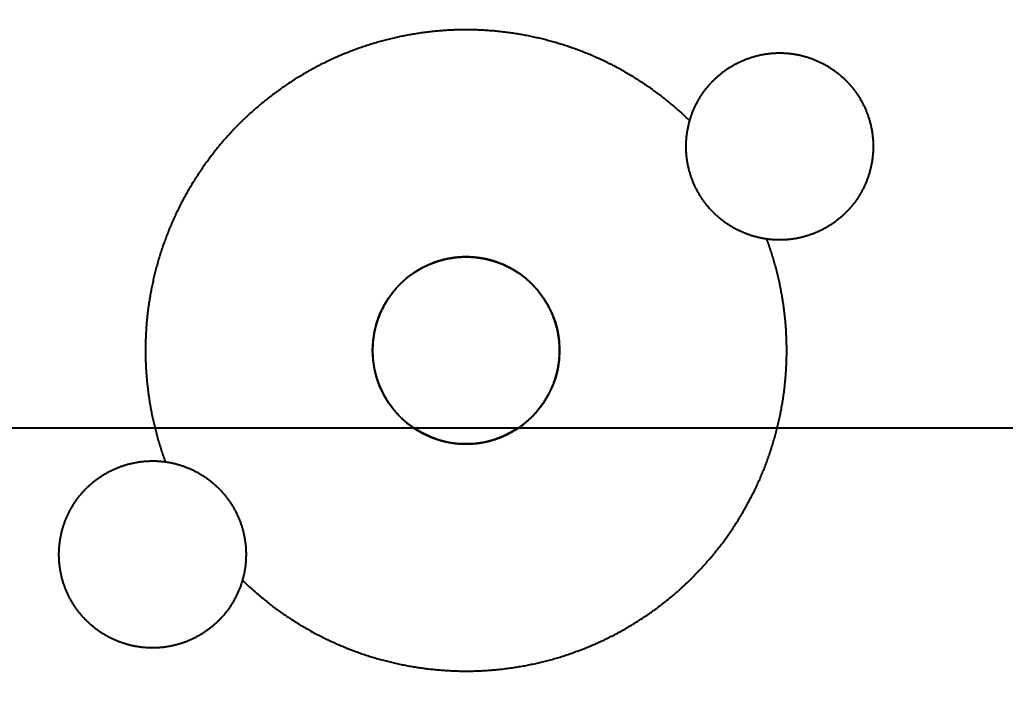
# Model space of a CAD drawing. Header units: inches. Extents: x -422 to 301, y 482 to 1125.
# Drawn here: x -61.91 to -47.09, y 808.49 to 818.69 of the extents above; entities that cross this region are included whole.
import ezdxf

# ---------------------------------------------------------------- set-up
doc = ezdxf.new("R2010")
doc.units = ezdxf.units.IN
doc.header["$LTSCALE"] = 1.21
doc.header["$MEASUREMENT"] = 0
doc.header["$PDMODE"] = 3
doc.header["$PDSIZE"] = 0.3125
doc.layers.get('0').update_dxf_attribs({"color": 5, "linetype": 'CONTINUOUS'})
doc.layers.get('Defpoints').update_dxf_attribs({"linetype": 'CONTINUOUS'})
doc.layers.add('剖面线层', color=2, linetype='CONTINUOUS', lineweight=25)
doc.styles.get("Standard").update_dxf_attribs({"font": 'txt', "width": 0.8})
doc.dimstyles.get("Standard").update_dxf_attribs({"dimtxt": 0.15625, "dimasz": 0.1875, "dimexe": 0.18, "dimexo": 0.0625, "dimgap": 0.09, "dimtad": 0, "dimtih": 1, "dimtoh": 1, "dimzin": 4, "dimdsep": 46, "dimtxsty": 'Standard', "dimblk": 'CLOSED', "dimblk1": 'CLOSED', "dimblk2": 'CLOSED', "dimcen": 0.09, "dimadec": 0, "dimazin": 0, "dimtp": 0.01, "dimtm": 0.01, "dimtfac": 1, "dimtofl": 0, "dimtmove": 0, "dimatfit": 3, "dimldrblk": 'CLOSED', "dimfxl": 1, "dimtolj": 1, "dimtzin": 4, "dimarcsym": 0})
picture_1 = doc.add_image_def('image1.jpg', size_in_pixel=(750, 1017))

# ---------------------------------------------------------------- blocks, each defined once
blk = doc.blocks.new('_ClosedBlank')
at = {"color": 0, "linetype": 'ByBlock', "lineweight": -2}
for p, q in [((-1, 0.1667), (0, 0)), ((-1, 0.1667), (-1, -0.1667)), ((0, 0), (-1, -0.1667))]:
    blk.add_line(p, q, dxfattribs=at)
blk = doc.blocks.new('*D35')
at = {"color": 0, "lineweight": -2, "transparency": 16777216}
for p, q in [((-47.689, 824.258), (-44.314, 821.482)), ((-33.46, 812.355), (-33.46, 812.751)), ((-33.658, 812.553), (-33.262, 812.553))]:
    blk.add_line(p, q, dxfattribs=at)
at = {"layer": 'Defpoints', "color": 0, "transparency": 16777216}
for p in [(-42.77, 820.212), (-24.151, 804.895)]:
    blk.add_point(p, dxfattribs=at)
at = {"color": 0, "lineweight": -2, "transparency": 16777216, "xscale": 2, "yscale": 2, "zscale": 2, "rotation": 320.558791969934}
blk.add_blockref('_ClosedBlank', (-42.77, 820.212), dxfattribs=at)
at = {"color": 0, "transparency": 16777216, "insert": (-51.775, 827.619), "char_height": 3, "attachment_point": 5, "rotation": 320.5588}
blk.add_mtext('\\A1;∅24.11', dxfattribs=at)
blk = doc.blocks.new('*D36')
at = {"color": 0, "lineweight": -2, "transparency": 16777216}
blk.add_line((-43.761, 817.41), (-48.582, 819.683), dxfattribs=at)
for start, end in [(97.0253, 112.1797), (132.5775, 147.732)]:
    blk.add_arc((-33.46, 812.553), 16.322, start, end, dxfattribs=at)
at = {"layer": 'Defpoints', "color": 0, "transparency": 16777216}
for p in [(-33.46, 831.082), (-39.465, 827.73), (-43.637, 817.351), (-33.46, 812.553), (-33.46, 812.553)]:
    blk.add_point(p, dxfattribs=at)
at = {"color": 0, "lineweight": -2, "transparency": 16777216, "xscale": 2, "yscale": 2, "zscale": 2}
for p, rotation in [((-33.46, 828.875), 3.512627299331547), ((-48.224, 819.514), 241.2446110549045)]:
    blk.add_blockref('_ClosedBlank', p, dxfattribs=dict(at, rotation=rotation))
at = {"color": 0, "transparency": 16777216, "insert": (-42.201, 826.337), "char_height": 3, "attachment_point": 5, "rotation": 32.3786}
blk.add_mtext('\\A1;65°', dxfattribs=at)

msp = doc.modelspace()

# ---------------------------------------------------------------- linework, layer by layer
at = {"color": 1}
msp.add_line((-33.46, 812.553), (-79.199, 812.553), dxfattribs=at)
msp.add_circle((-55.197, 813.721), 1.406)
at = {"layer": '剖面线层', "color": 1, "linetype": 'Continuous', "lineweight": 25}
for p, q in [((-51.834, 817.175), (-51.827, 817.198)), ((-51.827, 817.198), (-51.819, 817.222)), ((-51.884, 816.885), (-51.884, 816.894)), ((-51.882, 816.665), (-51.884, 816.686)), ((-51.287, 815.635), (-51.301, 815.646)), ((-51.184, 815.57), (-51.193, 815.575)), ((-51.097, 815.524), (-51.101, 815.526)), ((-50.984, 815.475), (-51.006, 815.483)), ((-50.844, 815.429), (-50.86, 815.434)), ((-50.7, 815.399), (-50.7, 815.399)), ((-58.567, 810.243), (-58.574, 810.219)), ((-58.56, 810.266), (-58.567, 810.243))]:
    msp.add_line(p, q, dxfattribs=at)
at = {"layer": '剖面线层', "color": 1}
msp.add_circle((-55.197, 813.721), 10.045, dxfattribs=at)
at = {"layer": '剖面线层', "color": 1, "linetype": 'Continuous', "lineweight": 25}
for points, knots in [([(-51.833, 817.175), (-51.839, 817.181), (-51.865, 817.206), (-51.911, 817.25), (-51.973, 817.307), (-52.036, 817.362), (-52.1, 817.417), (-52.165, 817.47), (-52.231, 817.523), (-52.298, 817.574), (-52.366, 817.624), (-52.434, 817.673), (-52.504, 817.72), (-52.574, 817.767), (-52.645, 817.812), (-52.717, 817.856), (-52.789, 817.898), (-52.862, 817.94), (-52.936, 817.98), (-53.011, 818.019), (-53.086, 818.056), (-53.162, 818.093), (-53.239, 818.127), (-53.316, 818.161), (-53.394, 818.193), (-53.472, 818.224), (-53.551, 818.253), (-53.631, 818.281), (-53.71, 818.308), (-53.791, 818.333), (-53.871, 818.357), (-53.953, 818.379), (-54.034, 818.4), (-54.116, 818.42), (-54.198, 818.438), (-54.281, 818.455), (-54.363, 818.47), (-54.446, 818.484), (-54.53, 818.496), (-54.613, 818.507), (-54.697, 818.517), (-54.78, 818.525), (-54.864, 818.531), (-54.948, 818.536), (-55.032, 818.54), (-55.117, 818.542), (-55.201, 818.543), (-55.285, 818.542), (-55.369, 818.54), (-55.453, 818.536), (-55.537, 818.531), (-55.621, 818.524), (-55.705, 818.516), (-55.788, 818.506), (-55.872, 818.495), (-55.955, 818.483), (-56.038, 818.469), (-56.121, 818.453), (-56.203, 818.436), (-56.285, 818.418), (-56.367, 818.398), (-56.449, 818.377), (-56.53, 818.355), (-56.61, 818.331), (-56.691, 818.305), (-56.77, 818.279), (-56.85, 818.25), (-56.929, 818.221), (-57.007, 818.19), (-57.084, 818.158), (-57.162, 818.124), (-57.238, 818.089), (-57.314, 818.053), (-57.389, 818.015), (-57.464, 817.976), (-57.538, 817.936), (-57.611, 817.895), (-57.684, 817.852), (-57.755, 817.808), (-57.826, 817.763), (-57.897, 817.716), (-57.966, 817.668), (-58.034, 817.62), (-58.102, 817.569), (-58.169, 817.518), (-58.234, 817.466), (-58.299, 817.412), (-58.363, 817.357), (-58.426, 817.301), (-58.488, 817.245), (-58.549, 817.187), (-58.609, 817.128), (-58.668, 817.067), (-58.726, 817.006), (-58.783, 816.944), (-58.839, 816.881), (-58.893, 816.817), (-58.947, 816.752), (-58.999, 816.686), (-59.05, 816.62), (-59.1, 816.552), (-59.149, 816.483), (-59.197, 816.414), (-59.243, 816.344), (-59.288, 816.273), (-59.332, 816.201), (-59.375, 816.128), (-59.416, 816.055), (-59.456, 815.981), (-59.495, 815.906), (-59.533, 815.831), (-59.569, 815.755), (-59.604, 815.678), (-59.637, 815.601), (-59.669, 815.523), (-59.7, 815.445), (-59.729, 815.366), (-59.758, 815.287), (-59.784, 815.207), (-59.809, 815.127), (-59.833, 815.046), (-59.856, 814.965), (-59.877, 814.883), (-59.896, 814.802), (-59.914, 814.719), (-59.931, 814.637), (-59.946, 814.554), (-59.96, 814.471), (-59.973, 814.388), (-59.983, 814.304), (-59.993, 814.221), (-60.001, 814.137), (-60.007, 814.053), (-60.012, 813.969), (-60.016, 813.885), (-60.018, 813.801), (-60.019, 813.717), (-60.018, 813.633), (-60.016, 813.548), (-60.012, 813.464), (-60.007, 813.38), (-60, 813.296), (-59.992, 813.213), (-59.983, 813.129), (-59.971, 813.046), (-59.959, 812.962), (-59.945, 812.879), (-59.93, 812.797), (-59.913, 812.714), (-59.894, 812.632), (-59.875, 812.55), (-59.854, 812.469), (-59.831, 812.388), (-59.807, 812.307), (-59.782, 812.227), (-59.755, 812.147), (-59.734, 812.087), (-59.721, 812.053), (-59.718, 812.046)], [0, 0, 0, 0, 0.001797, 0.008265, 0.014736, 0.021206, 0.027677, 0.034149, 0.040618, 0.047086, 0.053558, 0.060027, 0.066501, 0.072967, 0.07944, 0.085907, 0.092378, 0.098848, 0.105323, 0.111789, 0.118259, 0.124729, 0.1312, 0.137674, 0.144144, 0.150611, 0.157082, 0.163552, 0.17002, 0.176489, 0.182962, 0.189432, 0.195904, 0.202372, 0.208843, 0.215313, 0.221782, 0.228254, 0.234723, 0.241196, 0.247666, 0.254134, 0.260603, 0.267075, 0.273542, 0.280011, 0.286486, 0.292956, 0.299426, 0.305897, 0.312363, 0.318838, 0.325307, 0.331778, 0.338245, 0.344718, 0.351185, 0.357659, 0.364127, 0.370599, 0.377067, 0.383536, 0.390008, 0.396479, 0.402949, 0.40942, 0.415888, 0.422356, 0.428826, 0.435297, 0.441769, 0.448241, 0.45471, 0.461177, 0.467651, 0.474122, 0.480591, 0.487059, 0.493531, 0.5, 0.506469, 0.512941, 0.519409, 0.525878, 0.532349, 0.538823, 0.54529, 0.551759, 0.558231, 0.564703, 0.571174, 0.577644, 0.584112, 0.59058, 0.597051, 0.603521, 0.609992, 0.616464, 0.622933, 0.629401, 0.635873, 0.642341, 0.648815, 0.655282, 0.661755, 0.668222, 0.674693, 0.681162, 0.687637, 0.694103, 0.700574, 0.707044, 0.713514, 0.719989, 0.726458, 0.732925, 0.739397, 0.745866, 0.752334, 0.758804, 0.765277, 0.771746, 0.778218, 0.784687, 0.791157, 0.797628, 0.804096, 0.810568, 0.817038, 0.823511, 0.82998, 0.836448, 0.842918, 0.849389, 0.855856, 0.862326, 0.8688, 0.875271, 0.881741, 0.888211, 0.894677, 0.901152, 0.907622, 0.914093, 0.92056, 0.927033, 0.933499, 0.939973, 0.946442, 0.952914, 0.959382, 0.965851, 0.972323, 0.978794, 0.985264, 0.991735, 0.998203, 1, 1, 1, 1]), ([(-51.819, 817.222), (-51.817, 817.229), (-51.812, 817.245), (-51.803, 817.268), (-51.795, 817.291), (-51.786, 817.314), (-51.776, 817.337), (-51.767, 817.359), (-51.757, 817.382), (-51.746, 817.404), (-51.735, 817.426), (-51.724, 817.447), (-51.712, 817.469), (-51.7, 817.49), (-51.688, 817.512), (-51.675, 817.533), (-51.662, 817.553), (-51.648, 817.574), (-51.634, 817.594), (-51.62, 817.614), (-51.605, 817.634), (-51.59, 817.653), (-51.575, 817.672), (-51.56, 817.691), (-51.544, 817.71), (-51.527, 817.728), (-51.511, 817.747), (-51.494, 817.764), (-51.477, 817.782), (-51.459, 817.799), (-51.441, 817.816), (-51.423, 817.833), (-51.405, 817.849), (-51.386, 817.865), (-51.367, 817.88), (-51.348, 817.896), (-51.329, 817.911), (-51.309, 817.925), (-51.289, 817.94), (-51.269, 817.954), (-51.248, 817.967), (-51.228, 817.98), (-51.207, 817.993), (-51.186, 818.006), (-51.164, 818.018), (-51.143, 818.029), (-51.121, 818.041), (-51.099, 818.052), (-51.077, 818.062), (-51.054, 818.073), (-51.032, 818.082), (-51.009, 818.092), (-50.987, 818.101), (-50.963, 818.109), (-50.94, 818.118), (-50.917, 818.125), (-50.894, 818.133), (-50.87, 818.14), (-50.846, 818.146), (-50.823, 818.153), (-50.799, 818.158), (-50.775, 818.164), (-50.751, 818.169), (-50.727, 818.173), (-50.703, 818.177), (-50.678, 818.181), (-50.654, 818.184), (-50.63, 818.187), (-50.605, 818.189), (-50.581, 818.191), (-50.556, 818.193), (-50.532, 818.194), (-50.507, 818.194), (-50.483, 818.195), (-50.458, 818.194), (-50.433, 818.194), (-50.409, 818.193), (-50.384, 818.191), (-50.36, 818.189), (-50.336, 818.187), (-50.311, 818.184), (-50.287, 818.181), (-50.263, 818.178), (-50.238, 818.173), (-50.214, 818.169), (-50.19, 818.164), (-50.166, 818.159), (-50.142, 818.153), (-50.118, 818.147), (-50.095, 818.14), (-50.071, 818.134), (-50.048, 818.126), (-50.025, 818.118), (-50.001, 818.11), (-49.978, 818.102), (-49.956, 818.093), (-49.933, 818.083), (-49.91, 818.073), (-49.888, 818.063), (-49.866, 818.053), (-49.844, 818.042), (-49.822, 818.031), (-49.801, 818.019), (-49.779, 818.007), (-49.758, 817.994), (-49.737, 817.981), (-49.716, 817.968), (-49.696, 817.955), (-49.676, 817.941), (-49.656, 817.927), (-49.636, 817.912), (-49.616, 817.897), (-49.597, 817.882), (-49.578, 817.866), (-49.56, 817.85), (-49.541, 817.834), (-49.523, 817.818), (-49.505, 817.801), (-49.488, 817.784), (-49.471, 817.766), (-49.454, 817.748), (-49.437, 817.73), (-49.421, 817.712), (-49.405, 817.693), (-49.389, 817.674), (-49.374, 817.655), (-49.359, 817.635), (-49.344, 817.616), (-49.33, 817.596), (-49.316, 817.576), (-49.302, 817.555), (-49.289, 817.534), (-49.276, 817.514), (-49.264, 817.492), (-49.252, 817.471), (-49.24, 817.449), (-49.229, 817.428), (-49.218, 817.406), (-49.207, 817.384), (-49.197, 817.361), (-49.187, 817.339), (-49.178, 817.316), (-49.169, 817.293), (-49.16, 817.27), (-49.152, 817.247), (-49.144, 817.224), (-49.137, 817.2), (-49.13, 817.177), (-49.123, 817.153), (-49.117, 817.13), (-49.111, 817.106), (-49.106, 817.082), (-49.101, 817.058), (-49.097, 817.034), (-49.092, 817.009), (-49.089, 816.985), (-49.086, 816.961), (-49.083, 816.936), (-49.08, 816.912), (-49.078, 816.887), (-49.077, 816.863), (-49.076, 816.838), (-49.075, 816.814), (-49.075, 816.789), (-49.075, 816.765), (-49.076, 816.74), (-49.077, 816.716), (-49.078, 816.691), (-49.08, 816.667), (-49.083, 816.642), (-49.085, 816.618), (-49.089, 816.594), (-49.092, 816.569), (-49.096, 816.545), (-49.101, 816.521), (-49.106, 816.497), (-49.111, 816.473), (-49.116, 816.449), (-49.123, 816.425), (-49.129, 816.402), (-49.136, 816.378), (-49.144, 816.355), (-49.151, 816.331), (-49.159, 816.308), (-49.168, 816.285), (-49.177, 816.262), (-49.186, 816.24), (-49.196, 816.217), (-49.206, 816.195), (-49.217, 816.173), (-49.228, 816.151), (-49.239, 816.129), (-49.251, 816.107), (-49.263, 816.086), (-49.275, 816.065), (-49.288, 816.044), (-49.301, 816.023), (-49.315, 816.003), (-49.329, 815.982), (-49.343, 815.962), (-49.358, 815.943), (-49.372, 815.923), (-49.388, 815.904), (-49.403, 815.885), (-49.419, 815.866), (-49.435, 815.848), (-49.452, 815.83), (-49.469, 815.812), (-49.486, 815.794), (-49.504, 815.777), (-49.521, 815.76), (-49.539, 815.744), (-49.558, 815.727), (-49.576, 815.711), (-49.595, 815.696), (-49.615, 815.681), (-49.634, 815.666), (-49.654, 815.651), (-49.674, 815.637), (-49.694, 815.623), (-49.714, 815.609), (-49.735, 815.596), (-49.756, 815.583), (-49.777, 815.571), (-49.799, 815.559), (-49.82, 815.547), (-49.842, 815.536), (-49.864, 815.525), (-49.886, 815.514), (-49.908, 815.504), (-49.931, 815.494), (-49.954, 815.485), (-49.976, 815.476), (-49.999, 815.467), (-50.022, 815.459), (-50.046, 815.451), (-50.069, 815.444), (-50.093, 815.437), (-50.116, 815.43), (-50.14, 815.424), (-50.164, 815.418), (-50.188, 815.413), (-50.212, 815.408), (-50.236, 815.403), (-50.26, 815.399), (-50.285, 815.396), (-50.309, 815.392), (-50.333, 815.39), (-50.358, 815.387), (-50.382, 815.385), (-50.407, 815.384), (-50.431, 815.383), (-50.456, 815.382), (-50.48, 815.382), (-50.505, 815.382), (-50.529, 815.383), (-50.554, 815.384), (-50.578, 815.385), (-50.603, 815.387), (-50.627, 815.389), (-50.644, 815.391), (-50.652, 815.392)], [0, 0, 0, 0, 0.00386, 0.007718, 0.011586, 0.015438, 0.019302, 0.023169, 0.027023, 0.030886, 0.034746, 0.038612, 0.04247, 0.046332, 0.050199, 0.054049, 0.057913, 0.061774, 0.065633, 0.069504, 0.073364, 0.077227, 0.081076, 0.084934, 0.088798, 0.092669, 0.09652, 0.10038, 0.104253, 0.108108, 0.111966, 0.115826, 0.119685, 0.123549, 0.127416, 0.131276, 0.135131, 0.138994, 0.142853, 0.146723, 0.150579, 0.154434, 0.158304, 0.162163, 0.166026, 0.169881, 0.173741, 0.177608, 0.181472, 0.185332, 0.189191, 0.193049, 0.196904, 0.200777, 0.204637, 0.208488, 0.212359, 0.216223, 0.220081, 0.22393, 0.227793, 0.231653, 0.235524, 0.239383, 0.243244, 0.247108, 0.25097, 0.254825, 0.258687, 0.262545, 0.266412, 0.270271, 0.274134, 0.277988, 0.281855, 0.285719, 0.289571, 0.293439, 0.297298, 0.301157, 0.305019, 0.308883, 0.312743, 0.316599, 0.320471, 0.324324, 0.328177, 0.332048, 0.335905, 0.339765, 0.343629, 0.34749, 0.35135, 0.355209, 0.359077, 0.362928, 0.366792, 0.37066, 0.374514, 0.378377, 0.382236, 0.386103, 0.389961, 0.393822, 0.397689, 0.40154, 0.405403, 0.409264, 0.413124, 0.416995, 0.420855, 0.424717, 0.428567, 0.432425, 0.436289, 0.440159, 0.44401, 0.44787, 0.451744, 0.455599, 0.459457, 0.463316, 0.467176, 0.471039, 0.474906, 0.478767, 0.482622, 0.486485, 0.490344, 0.494213, 0.498069, 0.501925, 0.505794, 0.509653, 0.513516, 0.517371, 0.521232, 0.525099, 0.528962, 0.532822, 0.536681, 0.540539, 0.544394, 0.548268, 0.552128, 0.555979, 0.559849, 0.563713, 0.567571, 0.571421, 0.575283, 0.579143, 0.583014, 0.586874, 0.590735, 0.594598, 0.598449, 0.602316, 0.606177, 0.610035, 0.613902, 0.617761, 0.621625, 0.625478, 0.629346, 0.63321, 0.637061, 0.64093, 0.644788, 0.648648, 0.65251, 0.656373, 0.660234, 0.66409, 0.667962, 0.671814, 0.675667, 0.679539, 0.683395, 0.687255, 0.691119, 0.694981, 0.698841, 0.702699, 0.706567, 0.710419, 0.714283, 0.71815, 0.722004, 0.725867, 0.729726, 0.733593, 0.737451, 0.741313, 0.745168, 0.74903, 0.752894, 0.756755, 0.760614, 0.764485, 0.768345, 0.772208, 0.776057, 0.779915, 0.783779, 0.78765, 0.791501, 0.795361, 0.799234, 0.803089, 0.806947, 0.810807, 0.814666, 0.81853, 0.822397, 0.826257, 0.830112, 0.833975, 0.837834, 0.841704, 0.84556, 0.849415, 0.853285, 0.857144, 0.861007, 0.864862, 0.868722, 0.872589, 0.876453, 0.880312, 0.884172, 0.88803, 0.891885, 0.895758, 0.899618, 0.903469, 0.90734, 0.911204, 0.915062, 0.918911, 0.922774, 0.926634, 0.930505, 0.934364, 0.938225, 0.942089, 0.945939, 0.949806, 0.953668, 0.957526, 0.961393, 0.965252, 0.969115, 0.972969, 0.976836, 0.9807, 0.984552, 0.98842, 0.992278, 0.996138, 1, 1, 1, 1]), ([(-51.874, 816.983), (-51.873, 816.991), (-51.871, 817.007), (-51.868, 817.023), (-51.865, 817.039), (-51.862, 817.055), (-51.857, 817.08), (-51.852, 817.103), (-51.848, 817.123), (-51.843, 817.138), (-51.839, 817.154), (-51.836, 817.167), (-51.834, 817.175)], [0, 0, 0, 0, 0.124997, 0.244943, 0.249872, 0.375244, 0.5, 0.624756, 0.750128, 0.801124, 0.875003, 1, 1, 1, 1]), ([(-51.884, 816.894), (-51.883, 816.899), (-51.882, 816.912), (-51.88, 816.934), (-51.878, 816.958), (-51.875, 816.975), (-51.874, 816.983)], [0, 0, 0, 0, 0.179301, 0.452714, 0.726289, 1, 1, 1, 1]), ([(-51.888, 816.787), (-51.888, 816.795), (-51.888, 816.812), (-51.887, 816.828), (-51.887, 816.836)], [0, 0, 0, 0, 0.500205, 1, 1, 1, 1]), ([(-51.887, 816.836), (-51.887, 816.844), (-51.886, 816.855), (-51.885, 816.872), (-51.885, 816.88), (-51.884, 816.885)], [0, 0, 0, 0, 0.498918, 0.674457, 1, 1, 1, 1]), ([(-51.886, 816.713), (-51.886, 816.722), (-51.887, 816.737), (-51.887, 816.754), (-51.888, 816.77), (-51.888, 816.779), (-51.888, 816.787)], [0, 0, 0, 0, 0.333358, 0.637685, 0.667088, 1, 1, 1, 1]), ([(-51.884, 816.686), (-51.884, 816.687), (-51.885, 816.696), (-51.885, 816.705), (-51.886, 816.713)], [0, 0, 0, 0, 0.10586, 1, 1, 1, 1]), ([(-51.877, 816.616), (-51.878, 816.624), (-51.88, 816.635), (-51.881, 816.651), (-51.882, 816.66), (-51.882, 816.665)], [0, 0, 0, 0, 0.500334, 0.697867, 1, 1, 1, 1]), ([(-51.87, 816.567), (-51.872, 816.575), (-51.874, 816.591), (-51.876, 816.608), (-51.877, 816.616)], [0, 0, 0, 0, 0.500842, 1, 1, 1, 1]), ([(-51.857, 816.495), (-51.859, 816.503), (-51.862, 816.517), (-51.864, 816.533), (-51.867, 816.549), (-51.869, 816.559), (-51.87, 816.567)], [0, 0, 0, 0, 0.333951, 0.579832, 0.666914, 1, 1, 1, 1]), ([(-51.846, 816.447), (-51.848, 816.455), (-51.852, 816.471), (-51.855, 816.487), (-51.857, 816.495)], [0, 0, 0, 0, 0.500138, 1, 1, 1, 1]), ([(-51.327, 815.664), (-51.333, 815.669), (-51.346, 815.679), (-51.366, 815.695), (-51.385, 815.71), (-51.403, 815.726), (-51.422, 815.742), (-51.44, 815.759), (-51.458, 815.776), (-51.475, 815.793), (-51.492, 815.81), (-51.509, 815.828), (-51.526, 815.846), (-51.542, 815.865), (-51.558, 815.883), (-51.574, 815.902), (-51.589, 815.921), (-51.604, 815.941), (-51.619, 815.961), (-51.633, 815.981), (-51.647, 816.001), (-51.66, 816.021), (-51.674, 816.042), (-51.686, 816.063), (-51.699, 816.084), (-51.711, 816.105), (-51.723, 816.127), (-51.734, 816.149), (-51.745, 816.171), (-51.756, 816.193), (-51.766, 816.215), (-51.776, 816.238), (-51.785, 816.26), (-51.794, 816.283), (-51.803, 816.306), (-51.811, 816.329), (-51.819, 816.353), (-51.826, 816.376), (-51.833, 816.399), (-51.84, 816.423), (-51.844, 816.439), (-51.846, 816.447)], [0, 0, 0, 0, 0.025652, 0.051219, 0.076843, 0.102504, 0.128211, 0.153788, 0.179426, 0.205152, 0.230756, 0.256378, 0.28201, 0.307645, 0.333305, 0.358988, 0.384627, 0.41023, 0.435887, 0.461517, 0.487217, 0.512826, 0.538434, 0.564134, 0.589765, 0.615422, 0.641025, 0.666664, 0.692346, 0.718006, 0.743642, 0.769273, 0.794896, 0.8205, 0.846226, 0.871864, 0.897441, 0.923147, 0.948809, 0.974432, 1, 1, 1, 1]), ([(-51.301, 815.646), (-51.303, 815.647), (-51.312, 815.653), (-51.32, 815.659), (-51.327, 815.664)], [0, 0, 0, 0, 0.228524, 1, 1, 1, 1]), ([(-51.226, 815.595), (-51.233, 815.599), (-51.246, 815.608), (-51.262, 815.618), (-51.275, 815.628), (-51.282, 815.632), (-51.287, 815.635)], [0, 0, 0, 0, 0.333528, 0.666825, 0.753962, 1, 1, 1, 1]), ([(-51.193, 815.575), (-51.197, 815.577), (-51.208, 815.584), (-51.219, 815.591), (-51.226, 815.595)], [0, 0, 0, 0, 0.36501, 1, 1, 1, 1]), ([(-51.141, 815.546), (-51.148, 815.55), (-51.16, 815.556), (-51.174, 815.564), (-51.181, 815.568), (-51.184, 815.57)], [0, 0, 0, 0, 0.499756, 0.802238, 1, 1, 1, 1]), ([(-51.101, 815.526), (-51.107, 815.529), (-51.12, 815.535), (-51.133, 815.542), (-51.141, 815.546)], [0, 0, 0, 0, 0.444017, 1, 1, 1, 1]), ([(-51.03, 815.493), (-51.037, 815.496), (-51.052, 815.503), (-51.068, 815.51), (-51.083, 815.517), (-51.09, 815.52), (-51.097, 815.524)], [0, 0, 0, 0, 0.333825, 0.666504, 0.695886, 1, 1, 1, 1]), ([(-51.006, 815.483), (-51.006, 815.483), (-51.014, 815.487), (-51.022, 815.49), (-51.03, 815.493)], [0, 0, 0, 0, 0.065808, 1, 1, 1, 1]), ([(-50.938, 815.458), (-50.946, 815.461), (-50.959, 815.465), (-50.974, 815.471), (-50.982, 815.474), (-50.984, 815.475)], [0, 0, 0, 0, 0.499357, 0.824614, 1, 1, 1, 1]), ([(-50.86, 815.434), (-50.863, 815.435), (-50.873, 815.438), (-50.892, 815.443), (-50.915, 815.45), (-50.93, 815.455), (-50.938, 815.458)], [0, 0, 0, 0, 0.095403, 0.397095, 0.698637, 1, 1, 1, 1]), ([(-58.56, 810.266), (-58.555, 810.26), (-58.529, 810.235), (-58.483, 810.191), (-58.421, 810.135), (-58.358, 810.079), (-58.293, 810.024), (-58.228, 809.971), (-58.163, 809.918), (-58.096, 809.867), (-58.028, 809.817), (-57.96, 809.768), (-57.89, 809.721), (-57.82, 809.674), (-57.749, 809.629), (-57.677, 809.585), (-57.605, 809.543), (-57.531, 809.501), (-57.457, 809.461), (-57.383, 809.422), (-57.307, 809.385), (-57.231, 809.349), (-57.155, 809.314), (-57.077, 809.28), (-57, 809.248), (-56.921, 809.217), (-56.842, 809.188), (-56.763, 809.16), (-56.683, 809.133), (-56.603, 809.108), (-56.522, 809.084), (-56.441, 809.062), (-56.36, 809.041), (-56.278, 809.021), (-56.196, 809.003), (-56.113, 808.986), (-56.03, 808.971), (-55.947, 808.957), (-55.864, 808.945), (-55.781, 808.934), (-55.697, 808.925), (-55.613, 808.917), (-55.529, 808.91), (-55.445, 808.905), (-55.361, 808.901), (-55.277, 808.899), (-55.193, 808.899), (-55.109, 808.899), (-55.025, 808.902), (-54.941, 808.905), (-54.857, 808.911), (-54.773, 808.917), (-54.689, 808.925), (-54.605, 808.935), (-54.522, 808.946), (-54.439, 808.959), (-54.356, 808.972), (-54.273, 808.988), (-54.191, 809.005), (-54.108, 809.023), (-54.027, 809.043), (-53.945, 809.064), (-53.864, 809.086), (-53.783, 809.11), (-53.703, 809.136), (-53.623, 809.163), (-53.544, 809.191), (-53.465, 809.22), (-53.387, 809.251), (-53.309, 809.283), (-53.232, 809.317), (-53.155, 809.352), (-53.08, 809.388), (-53.004, 809.426), (-52.93, 809.465), (-52.856, 809.505), (-52.782, 809.547), (-52.71, 809.589), (-52.638, 809.633), (-52.567, 809.679), (-52.497, 809.725), (-52.428, 809.773), (-52.359, 809.822), (-52.292, 809.872), (-52.225, 809.923), (-52.159, 809.976), (-52.094, 810.029), (-52.03, 810.084), (-51.967, 810.14), (-51.905, 810.197), (-51.844, 810.255), (-51.784, 810.314), (-51.725, 810.374), (-51.668, 810.435), (-51.611, 810.497), (-51.555, 810.56), (-51.501, 810.624), (-51.447, 810.689), (-51.395, 810.755), (-51.343, 810.822), (-51.293, 810.889), (-51.245, 810.958), (-51.197, 811.027), (-51.151, 811.098), (-51.105, 811.169), (-51.062, 811.24), (-51.019, 811.313), (-50.978, 811.386), (-50.937, 811.46), (-50.899, 811.535), (-50.861, 811.61), (-50.825, 811.686), (-50.79, 811.763), (-50.757, 811.84), (-50.724, 811.918), (-50.694, 811.996), (-50.664, 812.075), (-50.636, 812.154), (-50.61, 812.234), (-50.584, 812.314), (-50.561, 812.395), (-50.538, 812.476), (-50.517, 812.558), (-50.498, 812.64), (-50.479, 812.722), (-50.463, 812.804), (-50.447, 812.887), (-50.434, 812.97), (-50.421, 813.053), (-50.41, 813.137), (-50.401, 813.22), (-50.393, 813.304), (-50.386, 813.388), (-50.381, 813.472), (-50.378, 813.556), (-50.375, 813.64), (-50.375, 813.724), (-50.376, 813.809), (-50.378, 813.893), (-50.382, 813.977), (-50.387, 814.061), (-50.393, 814.145), (-50.402, 814.228), (-50.411, 814.312), (-50.422, 814.396), (-50.435, 814.479), (-50.449, 814.562), (-50.464, 814.644), (-50.481, 814.727), (-50.499, 814.809), (-50.519, 814.891), (-50.54, 814.972), (-50.563, 815.053), (-50.587, 815.134), (-50.612, 815.214), (-50.639, 815.294), (-50.66, 815.354), (-50.673, 815.388), (-50.675, 815.395)], [0, 0, 0, 0, 0.001797, 0.008265, 0.014736, 0.021206, 0.027677, 0.034149, 0.040618, 0.047086, 0.053558, 0.060027, 0.066501, 0.072967, 0.07944, 0.085907, 0.092378, 0.098848, 0.105323, 0.111789, 0.118259, 0.124729, 0.1312, 0.137674, 0.144144, 0.150611, 0.157082, 0.163552, 0.17002, 0.176489, 0.182962, 0.189431, 0.195903, 0.202374, 0.208844, 0.215315, 0.221782, 0.228252, 0.234721, 0.241195, 0.247665, 0.254132, 0.260603, 0.267075, 0.273542, 0.280013, 0.286486, 0.292956, 0.299426, 0.305895, 0.312363, 0.318837, 0.325308, 0.331777, 0.338247, 0.344717, 0.351186, 0.357659, 0.364127, 0.370598, 0.377067, 0.383537, 0.390009, 0.396479, 0.402948, 0.40942, 0.415888, 0.422356, 0.428825, 0.435298, 0.441769, 0.448241, 0.45471, 0.461177, 0.467651, 0.474122, 0.48059, 0.487059, 0.493531, 0.5, 0.506469, 0.512941, 0.51941, 0.525878, 0.532349, 0.538823, 0.54529, 0.551759, 0.558231, 0.564702, 0.571175, 0.577644, 0.584112, 0.59058, 0.597052, 0.603521, 0.609991, 0.616463, 0.622933, 0.629402, 0.635873, 0.642341, 0.648814, 0.655283, 0.661753, 0.668223, 0.674692, 0.681163, 0.687637, 0.694105, 0.700574, 0.707044, 0.713514, 0.719987, 0.726458, 0.732925, 0.739397, 0.745868, 0.752335, 0.758805, 0.765279, 0.771748, 0.778218, 0.784685, 0.791156, 0.797626, 0.804097, 0.810569, 0.817038, 0.823511, 0.82998, 0.836448, 0.842918, 0.849389, 0.855856, 0.862326, 0.8688, 0.875271, 0.881741, 0.888211, 0.894677, 0.901152, 0.907622, 0.914093, 0.92056, 0.927033, 0.933499, 0.939973, 0.946442, 0.952914, 0.959382, 0.965851, 0.972323, 0.978794, 0.985264, 0.991735, 0.998203, 1, 1, 1, 1]), ([(-50.7, 815.399), (-50.705, 815.4), (-50.713, 815.401), (-50.729, 815.404), (-50.749, 815.407), (-50.773, 815.412), (-50.797, 815.418), (-50.813, 815.421), (-50.829, 815.426), (-50.837, 815.428), (-50.844, 815.429)], [0, 0, 0, 0, 0.098504, 0.166498, 0.33366, 0.5, 0.66634, 0.833502, 0.840074, 1, 1, 1, 1]), ([(-50.652, 815.392), (-50.66, 815.393), (-50.676, 815.395), (-50.692, 815.398), (-50.7, 815.399)], [0, 0, 0, 0, 0.500511, 1, 1, 1, 1]), ([(-55.792, 814.995), (-55.785, 814.998), (-55.77, 815.005), (-55.747, 815.015), (-55.725, 815.024), (-55.702, 815.033), (-55.679, 815.042), (-55.656, 815.05), (-55.633, 815.058), (-55.609, 815.065), (-55.586, 815.072), (-55.562, 815.079), (-55.538, 815.085), (-55.514, 815.091), (-55.49, 815.096), (-55.466, 815.101), (-55.442, 815.105), (-55.418, 815.11), (-55.394, 815.113), (-55.369, 815.116), (-55.345, 815.119), (-55.321, 815.122), (-55.296, 815.124), (-55.272, 815.125), (-55.247, 815.126), (-55.223, 815.127), (-55.198, 815.127), (-55.173, 815.127), (-55.149, 815.126), (-55.124, 815.125), (-55.1, 815.124), (-55.075, 815.122), (-55.051, 815.119), (-55.027, 815.117), (-55.002, 815.113), (-54.978, 815.11), (-54.954, 815.106), (-54.93, 815.101), (-54.906, 815.096), (-54.882, 815.091), (-54.858, 815.086), (-54.834, 815.079), (-54.81, 815.073), (-54.787, 815.066), (-54.763, 815.059), (-54.74, 815.051), (-54.717, 815.043), (-54.694, 815.034), (-54.671, 815.025), (-54.648, 815.016), (-54.626, 815.006), (-54.603, 814.996), (-54.581, 814.985), (-54.559, 814.974), (-54.538, 814.963), (-54.516, 814.951), (-54.495, 814.939), (-54.473, 814.927), (-54.453, 814.914), (-54.432, 814.901), (-54.411, 814.887), (-54.391, 814.873), (-54.371, 814.859), (-54.351, 814.844), (-54.332, 814.83), (-54.313, 814.814), (-54.294, 814.799), (-54.275, 814.783), (-54.257, 814.767), (-54.239, 814.75), (-54.221, 814.733), (-54.203, 814.716), (-54.186, 814.698), (-54.169, 814.681), (-54.152, 814.663), (-54.136, 814.644), (-54.12, 814.626), (-54.105, 814.607), (-54.089, 814.587), (-54.074, 814.568), (-54.06, 814.548), (-54.045, 814.528), (-54.032, 814.508), (-54.018, 814.488), (-54.005, 814.467), (-53.992, 814.446), (-53.979, 814.425), (-53.967, 814.403), (-53.956, 814.382), (-53.944, 814.36), (-53.933, 814.338), (-53.923, 814.316), (-53.912, 814.294), (-53.903, 814.271), (-53.893, 814.248), (-53.884, 814.226), (-53.876, 814.203), (-53.867, 814.18), (-53.86, 814.156), (-53.852, 814.133), (-53.845, 814.109), (-53.839, 814.086), (-53.832, 814.062), (-53.827, 814.038), (-53.821, 814.014), (-53.816, 813.99), (-53.812, 813.966), (-53.808, 813.942), (-53.804, 813.917), (-53.801, 813.893), (-53.798, 813.869), (-53.796, 813.844), (-53.794, 813.82), (-53.792, 813.795), (-53.791, 813.771), (-53.791, 813.746), (-53.79, 813.722), (-53.791, 813.697), (-53.791, 813.673), (-53.792, 813.648), (-53.794, 813.624), (-53.796, 813.599), (-53.798, 813.575), (-53.801, 813.55), (-53.804, 813.526), (-53.808, 813.502), (-53.812, 813.477), (-53.816, 813.453), (-53.821, 813.429), (-53.826, 813.405), (-53.832, 813.381), (-53.838, 813.358), (-53.845, 813.334), (-53.852, 813.31), (-53.859, 813.287), (-53.867, 813.264), (-53.875, 813.241), (-53.883, 813.218), (-53.892, 813.195), (-53.902, 813.172), (-53.912, 813.15), (-53.922, 813.127), (-53.932, 813.105), (-53.943, 813.083), (-53.955, 813.061), (-53.966, 813.04), (-53.978, 813.018), (-53.991, 812.997), (-54.004, 812.976), (-54.017, 812.956), (-54.03, 812.935), (-54.044, 812.915), (-54.058, 812.895), (-54.073, 812.875), (-54.088, 812.856), (-54.103, 812.836), (-54.119, 812.817), (-54.135, 812.799), (-54.151, 812.78), (-54.167, 812.762), (-54.184, 812.744), (-54.202, 812.727), (-54.219, 812.71), (-54.237, 812.693), (-54.255, 812.676), (-54.273, 812.66), (-54.292, 812.644), (-54.311, 812.628), (-54.33, 812.613), (-54.35, 812.598), (-54.369, 812.583), (-54.389, 812.569), (-54.409, 812.555), (-54.43, 812.542), (-54.451, 812.529), (-54.472, 812.516), (-54.493, 812.503), (-54.514, 812.491), (-54.536, 812.479), (-54.557, 812.468), (-54.579, 812.457), (-54.601, 812.446), (-54.624, 812.436), (-54.641, 812.429), (-54.656, 812.422), (-54.672, 812.416), (-54.692, 812.408), (-54.715, 812.399), (-54.738, 812.391), (-54.761, 812.383), (-54.785, 812.376), (-54.808, 812.369), (-54.832, 812.362), (-54.855, 812.356), (-54.879, 812.35), (-54.903, 812.345), (-54.927, 812.34), (-54.952, 812.336), (-54.976, 812.332), (-55, 812.328), (-55.024, 812.325), (-55.049, 812.322), (-55.073, 812.32), (-55.098, 812.318), (-55.122, 812.316), (-55.147, 812.315), (-55.171, 812.314), (-55.196, 812.314), (-55.22, 812.314), (-55.245, 812.315), (-55.269, 812.316), (-55.294, 812.318), (-55.318, 812.319), (-55.343, 812.322), (-55.367, 812.324), (-55.391, 812.328), (-55.416, 812.331), (-55.44, 812.335), (-55.464, 812.34), (-55.488, 812.345), (-55.512, 812.35), (-55.536, 812.356), (-55.56, 812.362), (-55.583, 812.368), (-55.607, 812.375), (-55.63, 812.383), (-55.654, 812.39), (-55.677, 812.399), (-55.7, 812.407), (-55.723, 812.416), (-55.745, 812.426), (-55.768, 812.435), (-55.79, 812.445), (-55.812, 812.456), (-55.834, 812.467), (-55.856, 812.478), (-55.878, 812.49), (-55.899, 812.502), (-55.92, 812.514), (-55.941, 812.527), (-55.962, 812.54), (-55.982, 812.554), (-56.003, 812.568), (-56.023, 812.582), (-56.042, 812.597), (-56.062, 812.612), (-56.081, 812.627), (-56.1, 812.642), (-56.119, 812.658), (-56.137, 812.675), (-56.155, 812.691), (-56.173, 812.708), (-56.191, 812.725), (-56.208, 812.743), (-56.225, 812.761), (-56.241, 812.779), (-56.258, 812.797), (-56.274, 812.816), (-56.289, 812.835), (-56.304, 812.854), (-56.319, 812.873), (-56.334, 812.893), (-56.348, 812.913), (-56.362, 812.933), (-56.376, 812.954), (-56.389, 812.974), (-56.402, 812.995), (-56.414, 813.016), (-56.426, 813.038), (-56.438, 813.059), (-56.449, 813.081), (-56.461, 813.103), (-56.471, 813.125), (-56.481, 813.148), (-56.491, 813.17), (-56.5, 813.193), (-56.51, 813.216), (-56.518, 813.239), (-56.526, 813.262), (-56.534, 813.285), (-56.542, 813.308), (-56.549, 813.332), (-56.555, 813.356), (-56.561, 813.379), (-56.567, 813.403), (-56.572, 813.427), (-56.577, 813.451), (-56.582, 813.475), (-56.586, 813.499), (-56.589, 813.524), (-56.593, 813.548), (-56.596, 813.572), (-56.598, 813.597), (-56.6, 813.621), (-56.601, 813.646), (-56.602, 813.67), (-56.603, 813.695), (-56.603, 813.719), (-56.603, 813.744), (-56.602, 813.769), (-56.601, 813.793), (-56.6, 813.818), (-56.598, 813.842), (-56.596, 813.866), (-56.593, 813.891), (-56.59, 813.915), (-56.586, 813.94), (-56.582, 813.964), (-56.578, 813.988), (-56.573, 814.012), (-56.568, 814.036), (-56.562, 814.06), (-56.556, 814.084), (-56.549, 814.107), (-56.542, 814.131), (-56.535, 814.154), (-56.527, 814.177), (-56.519, 814.201), (-56.51, 814.224), (-56.501, 814.246), (-56.492, 814.269), (-56.482, 814.292), (-56.472, 814.314), (-56.461, 814.336), (-56.45, 814.358), (-56.439, 814.38), (-56.428, 814.401), (-56.415, 814.423), (-56.403, 814.444), (-56.39, 814.465), (-56.377, 814.486), (-56.363, 814.506), (-56.35, 814.526), (-56.335, 814.546), (-56.321, 814.566), (-56.306, 814.586), (-56.291, 814.605), (-56.275, 814.624), (-56.259, 814.642), (-56.243, 814.661), (-56.226, 814.679), (-56.209, 814.697), (-56.192, 814.714), (-56.177, 814.73), (-56.165, 814.741), (-56.153, 814.752), (-56.139, 814.765), (-56.12, 814.781), (-56.102, 814.797), (-56.083, 814.813), (-56.064, 814.828), (-56.044, 814.843), (-56.024, 814.858), (-56.004, 814.872), (-55.984, 814.886), (-55.964, 814.9), (-55.943, 814.913), (-55.922, 814.926), (-55.901, 814.938), (-55.88, 814.95), (-55.858, 814.962), (-55.836, 814.973), (-55.814, 814.984), (-55.8, 814.991), (-55.792, 814.995)], [0, 0, 0, 0, 0.002777, 0.005553, 0.008329, 0.011102, 0.013889, 0.016666, 0.019437, 0.022222, 0.025001, 0.027777, 0.030547, 0.033325, 0.036102, 0.038887, 0.041664, 0.044442, 0.047221, 0.05, 0.052774, 0.055552, 0.058328, 0.06111, 0.063886, 0.066665, 0.069438, 0.07222, 0.075, 0.077771, 0.080554, 0.08333, 0.086107, 0.088885, 0.091665, 0.094442, 0.097217, 0.100002, 0.102774, 0.105546, 0.108331, 0.111106, 0.113883, 0.116663, 0.119441, 0.122218, 0.124994, 0.127777, 0.130548, 0.133328, 0.13611, 0.138883, 0.141662, 0.144439, 0.147221, 0.149996, 0.152774, 0.155556, 0.158327, 0.161106, 0.163884, 0.166661, 0.169446, 0.172223, 0.175002, 0.177771, 0.180547, 0.183327, 0.186111, 0.188882, 0.191659, 0.194446, 0.197219, 0.199995, 0.202771, 0.205548, 0.208328, 0.21111, 0.213887, 0.216661, 0.21944, 0.222216, 0.225, 0.227774, 0.230548, 0.233332, 0.236108, 0.238888, 0.241661, 0.244438, 0.24722, 0.25, 0.252777, 0.255553, 0.258329, 0.261103, 0.263889, 0.266666, 0.269437, 0.272222, 0.275001, 0.277777, 0.280547, 0.283325, 0.286102, 0.288887, 0.291664, 0.294442, 0.297221, 0.299992, 0.302774, 0.305552, 0.308328, 0.31111, 0.313886, 0.316665, 0.319438, 0.32222, 0.325, 0.327771, 0.330554, 0.33333, 0.336107, 0.338885, 0.341665, 0.344442, 0.347217, 0.350002, 0.352774, 0.355546, 0.358331, 0.361106, 0.363883, 0.366663, 0.369441, 0.372218, 0.374994, 0.377777, 0.380548, 0.383328, 0.38611, 0.388883, 0.391662, 0.394439, 0.39722, 0.399996, 0.402774, 0.405548, 0.408327, 0.411106, 0.413884, 0.416661, 0.419446, 0.422223, 0.425002, 0.427771, 0.430547, 0.433327, 0.436111, 0.438882, 0.441659, 0.444446, 0.447219, 0.449995, 0.452771, 0.455548, 0.458328, 0.46111, 0.463887, 0.466661, 0.46944, 0.472216, 0.475, 0.477774, 0.480548, 0.483332, 0.486108, 0.488888, 0.491661, 0.494438, 0.49722, 0.5, 0.502777, 0.505553, 0.506488, 0.508329, 0.511103, 0.513889, 0.516667, 0.519437, 0.522222, 0.525001, 0.527777, 0.530547, 0.533325, 0.536103, 0.538887, 0.541664, 0.544442, 0.547222, 0.549992, 0.552774, 0.555552, 0.558328, 0.56111, 0.563886, 0.566665, 0.569438, 0.57222, 0.575, 0.577771, 0.580554, 0.58333, 0.586107, 0.588885, 0.591665, 0.594442, 0.597217, 0.600002, 0.602774, 0.605546, 0.608331, 0.611106, 0.613883, 0.616663, 0.619441, 0.622218, 0.624994, 0.627777, 0.630548, 0.633328, 0.63611, 0.638883, 0.641662, 0.644439, 0.647221, 0.649996, 0.652774, 0.655556, 0.658327, 0.661106, 0.663884, 0.666661, 0.669446, 0.672223, 0.675002, 0.677771, 0.680547, 0.683327, 0.686111, 0.688882, 0.691659, 0.694446, 0.697219, 0.699995, 0.702771, 0.705548, 0.708328, 0.71111, 0.713887, 0.716661, 0.71944, 0.722216, 0.725, 0.727774, 0.730548, 0.733332, 0.736108, 0.738888, 0.741661, 0.744438, 0.74722, 0.75, 0.752777, 0.755553, 0.758329, 0.761103, 0.763889, 0.766666, 0.769437, 0.772222, 0.775001, 0.777777, 0.780547, 0.783325, 0.786102, 0.788887, 0.791664, 0.794442, 0.797221, 0.799992, 0.802774, 0.805552, 0.808328, 0.81111, 0.813886, 0.816665, 0.819438, 0.82222, 0.825, 0.827771, 0.830554, 0.83333, 0.836107, 0.838885, 0.841665, 0.844442, 0.847217, 0.850002, 0.852774, 0.855546, 0.858331, 0.861106, 0.863883, 0.866663, 0.869441, 0.872218, 0.874994, 0.877777, 0.880548, 0.883328, 0.88611, 0.888883, 0.891662, 0.894439, 0.89722, 0.899996, 0.902774, 0.905556, 0.908327, 0.911106, 0.913884, 0.916661, 0.919446, 0.922223, 0.925002, 0.927771, 0.930547, 0.933327, 0.936111, 0.938882, 0.941659, 0.944446, 0.947219, 0.94906, 0.949995, 0.952771, 0.955548, 0.958328, 0.96111, 0.963887, 0.966661, 0.96944, 0.972216, 0.975, 0.977774, 0.980548, 0.983332, 0.986108, 0.988888, 0.991661, 0.994438, 0.99722, 1, 1, 1, 1]), ([(-58.574, 810.219), (-58.577, 810.212), (-58.582, 810.196), (-58.59, 810.173), (-58.599, 810.15), (-58.608, 810.127), (-58.617, 810.105), (-58.627, 810.082), (-58.637, 810.06), (-58.648, 810.038), (-58.659, 810.016), (-58.67, 809.994), (-58.682, 809.972), (-58.694, 809.951), (-58.706, 809.93), (-58.719, 809.909), (-58.732, 809.888), (-58.746, 809.867), (-58.76, 809.847), (-58.774, 809.827), (-58.788, 809.807), (-58.803, 809.788), (-58.819, 809.769), (-58.834, 809.75), (-58.85, 809.731), (-58.866, 809.713), (-58.883, 809.695), (-58.9, 809.677), (-58.917, 809.659), (-58.935, 809.642), (-58.952, 809.625), (-58.97, 809.609), (-58.989, 809.592), (-59.007, 809.576), (-59.026, 809.561), (-59.046, 809.545), (-59.065, 809.53), (-59.085, 809.516), (-59.105, 809.502), (-59.125, 809.488), (-59.145, 809.474), (-59.166, 809.461), (-59.187, 809.448), (-59.208, 809.436), (-59.229, 809.423), (-59.251, 809.412), (-59.273, 809.4), (-59.295, 809.389), (-59.317, 809.379), (-59.339, 809.369), (-59.362, 809.359), (-59.384, 809.349), (-59.407, 809.34), (-59.43, 809.332), (-59.453, 809.324), (-59.477, 809.316), (-59.5, 809.308), (-59.524, 809.301), (-59.547, 809.295), (-59.571, 809.289), (-59.595, 809.283), (-59.619, 809.278), (-59.643, 809.273), (-59.667, 809.268), (-59.691, 809.264), (-59.715, 809.26), (-59.74, 809.257), (-59.764, 809.254), (-59.789, 809.252), (-59.813, 809.25), (-59.838, 809.249), (-59.862, 809.248), (-59.887, 809.247), (-59.911, 809.247), (-59.936, 809.247), (-59.96, 809.247), (-59.985, 809.248), (-60.009, 809.25), (-60.034, 809.252), (-60.058, 809.254), (-60.083, 809.257), (-60.107, 809.26), (-60.131, 809.264), (-60.155, 809.268), (-60.18, 809.272), (-60.204, 809.277), (-60.228, 809.282), (-60.251, 809.288), (-60.275, 809.294), (-60.299, 809.301), (-60.322, 809.308), (-60.346, 809.315), (-60.369, 809.323), (-60.392, 809.331), (-60.415, 809.34), (-60.438, 809.349), (-60.461, 809.358), (-60.483, 809.368), (-60.506, 809.378), (-60.528, 809.388), (-60.55, 809.399), (-60.572, 809.411), (-60.593, 809.422), (-60.615, 809.434), (-60.636, 809.447), (-60.657, 809.46), (-60.677, 809.473), (-60.698, 809.486), (-60.718, 809.5), (-60.738, 809.515), (-60.758, 809.529), (-60.777, 809.544), (-60.796, 809.559), (-60.815, 809.575), (-60.834, 809.591), (-60.853, 809.607), (-60.871, 809.624), (-60.888, 809.641), (-60.906, 809.658), (-60.923, 809.675), (-60.94, 809.693), (-60.957, 809.711), (-60.973, 809.729), (-60.989, 809.748), (-61.005, 809.767), (-61.02, 809.786), (-61.035, 809.806), (-61.049, 809.825), (-61.064, 809.845), (-61.078, 809.866), (-61.091, 809.886), (-61.104, 809.907), (-61.117, 809.928), (-61.13, 809.949), (-61.142, 809.97), (-61.154, 809.992), (-61.165, 810.013), (-61.176, 810.035), (-61.187, 810.058), (-61.197, 810.08), (-61.206, 810.102), (-61.216, 810.125), (-61.225, 810.148), (-61.233, 810.171), (-61.242, 810.194), (-61.25, 810.217), (-61.257, 810.241), (-61.264, 810.264), (-61.27, 810.288), (-61.277, 810.312), (-61.282, 810.335), (-61.288, 810.359), (-61.293, 810.384), (-61.297, 810.408), (-61.301, 810.432), (-61.305, 810.456), (-61.308, 810.48), (-61.311, 810.505), (-61.313, 810.529), (-61.315, 810.554), (-61.317, 810.578), (-61.318, 810.603), (-61.319, 810.627), (-61.319, 810.652), (-61.319, 810.676), (-61.318, 810.701), (-61.317, 810.725), (-61.315, 810.75), (-61.313, 810.774), (-61.311, 810.799), (-61.308, 810.823), (-61.305, 810.848), (-61.302, 810.872), (-61.298, 810.896), (-61.293, 810.92), (-61.288, 810.944), (-61.283, 810.968), (-61.277, 810.992), (-61.271, 811.016), (-61.265, 811.04), (-61.258, 811.063), (-61.25, 811.087), (-61.242, 811.11), (-61.234, 811.133), (-61.226, 811.156), (-61.217, 811.179), (-61.207, 811.201), (-61.198, 811.224), (-61.187, 811.246), (-61.177, 811.268), (-61.166, 811.29), (-61.155, 811.312), (-61.143, 811.334), (-61.131, 811.355), (-61.118, 811.376), (-61.106, 811.397), (-61.092, 811.418), (-61.079, 811.439), (-61.065, 811.459), (-61.051, 811.479), (-61.036, 811.499), (-61.021, 811.518), (-61.006, 811.537), (-60.99, 811.556), (-60.974, 811.575), (-60.958, 811.593), (-60.942, 811.611), (-60.925, 811.629), (-60.908, 811.647), (-60.89, 811.664), (-60.872, 811.681), (-60.854, 811.697), (-60.836, 811.714), (-60.817, 811.73), (-60.798, 811.745), (-60.779, 811.761), (-60.76, 811.776), (-60.74, 811.79), (-60.72, 811.804), (-60.7, 811.818), (-60.679, 811.832), (-60.659, 811.845), (-60.638, 811.858), (-60.616, 811.87), (-60.595, 811.883), (-60.574, 811.894), (-60.552, 811.906), (-60.53, 811.917), (-60.508, 811.927), (-60.485, 811.937), (-60.463, 811.947), (-60.44, 811.957), (-60.417, 811.966), (-60.394, 811.974), (-60.371, 811.982), (-60.348, 811.99), (-60.325, 811.998), (-60.301, 812.005), (-60.277, 812.011), (-60.254, 812.017), (-60.23, 812.023), (-60.206, 812.028), (-60.182, 812.033), (-60.158, 812.038), (-60.133, 812.042), (-60.109, 812.046), (-60.085, 812.049), (-60.06, 812.052), (-60.036, 812.054), (-60.012, 812.056), (-59.987, 812.057), (-59.962, 812.058), (-59.938, 812.059), (-59.913, 812.059), (-59.889, 812.059), (-59.864, 812.059), (-59.84, 812.058), (-59.815, 812.056), (-59.791, 812.054), (-59.766, 812.052), (-59.75, 812.05), (-59.742, 812.049)], [0, 0, 0, 0, 0.00386, 0.007718, 0.011586, 0.015438, 0.019302, 0.023169, 0.027023, 0.030886, 0.034746, 0.038612, 0.04247, 0.046332, 0.050187, 0.054049, 0.057913, 0.061774, 0.065633, 0.069504, 0.073365, 0.077227, 0.081076, 0.084935, 0.088798, 0.092669, 0.09652, 0.10038, 0.104253, 0.108109, 0.111966, 0.115826, 0.119685, 0.123549, 0.127416, 0.131276, 0.135131, 0.138994, 0.142853, 0.146723, 0.150579, 0.154434, 0.158304, 0.162163, 0.166026, 0.169881, 0.173741, 0.177608, 0.181472, 0.185332, 0.189191, 0.193049, 0.196904, 0.200777, 0.204637, 0.208488, 0.212359, 0.216223, 0.220081, 0.22393, 0.227793, 0.231653, 0.235524, 0.239383, 0.243244, 0.247108, 0.25097, 0.254825, 0.258687, 0.262545, 0.266412, 0.270271, 0.274134, 0.277988, 0.281855, 0.285719, 0.289571, 0.293439, 0.297298, 0.301157, 0.305019, 0.308883, 0.312743, 0.316599, 0.320471, 0.324324, 0.328177, 0.332048, 0.335905, 0.339765, 0.343629, 0.347491, 0.35135, 0.355209, 0.359077, 0.362928, 0.366792, 0.37066, 0.374514, 0.378377, 0.382236, 0.386103, 0.389961, 0.393822, 0.397689, 0.40154, 0.405403, 0.409264, 0.413124, 0.416995, 0.420855, 0.424717, 0.428567, 0.432425, 0.436289, 0.440159, 0.44401, 0.44787, 0.451744, 0.455599, 0.459457, 0.463316, 0.467176, 0.471039, 0.474906, 0.478767, 0.482622, 0.486485, 0.490344, 0.494213, 0.498069, 0.501925, 0.505794, 0.509653, 0.513516, 0.517371, 0.521232, 0.525099, 0.528962, 0.532822, 0.536681, 0.540539, 0.544394, 0.548268, 0.552128, 0.555979, 0.559849, 0.563713, 0.567571, 0.571421, 0.575283, 0.579143, 0.583014, 0.586874, 0.590735, 0.594598, 0.598449, 0.602316, 0.606177, 0.610035, 0.613902, 0.617761, 0.621624, 0.625478, 0.629346, 0.63321, 0.637061, 0.64093, 0.644788, 0.648648, 0.652509, 0.656373, 0.660233, 0.66409, 0.667962, 0.671814, 0.675667, 0.679539, 0.683395, 0.687255, 0.691119, 0.694981, 0.69884, 0.702699, 0.706567, 0.710419, 0.714283, 0.71815, 0.722004, 0.725867, 0.729726, 0.733593, 0.737451, 0.741313, 0.745168, 0.74903, 0.752894, 0.756755, 0.760614, 0.764485, 0.768345, 0.772208, 0.776057, 0.779915, 0.783779, 0.78765, 0.791501, 0.795361, 0.799234, 0.803089, 0.806947, 0.810806, 0.814666, 0.81853, 0.822397, 0.826257, 0.830112, 0.833975, 0.837834, 0.841704, 0.845559, 0.849415, 0.853285, 0.857144, 0.861007, 0.864862, 0.868722, 0.872589, 0.876453, 0.880312, 0.884172, 0.88803, 0.891885, 0.895758, 0.899618, 0.903469, 0.90734, 0.911204, 0.915062, 0.918911, 0.922773, 0.926634, 0.930505, 0.934364, 0.938225, 0.942089, 0.945951, 0.949806, 0.953668, 0.957526, 0.961393, 0.965252, 0.969115, 0.972969, 0.976836, 0.9807, 0.984552, 0.98842, 0.992278, 0.996138, 1, 1, 1, 1]), ([(-59.742, 812.049), (-59.734, 812.048), (-59.718, 812.046), (-59.701, 812.043), (-59.693, 812.042)], [0, 0, 0, 0, 0.500241, 1, 1, 1, 1]), ([(-59.693, 812.042), (-59.685, 812.041), (-59.669, 812.038), (-59.645, 812.034), (-59.621, 812.029), (-59.597, 812.024), (-59.573, 812.018), (-59.549, 812.012), (-59.526, 812.005), (-59.502, 811.998), (-59.479, 811.991), (-59.455, 811.983), (-59.432, 811.975), (-59.409, 811.966), (-59.386, 811.957), (-59.364, 811.948), (-59.341, 811.938), (-59.319, 811.928), (-59.297, 811.918), (-59.275, 811.907), (-59.253, 811.895), (-59.231, 811.884), (-59.21, 811.872), (-59.189, 811.859), (-59.168, 811.846), (-59.147, 811.833), (-59.127, 811.82), (-59.106, 811.806), (-59.087, 811.791), (-59.067, 811.777), (-59.047, 811.762), (-59.028, 811.747), (-59.009, 811.731), (-58.99, 811.715), (-58.972, 811.699), (-58.954, 811.682), (-58.936, 811.665), (-58.919, 811.648), (-58.901, 811.631), (-58.884, 811.613), (-58.868, 811.595), (-58.852, 811.577), (-58.836, 811.558), (-58.82, 811.539), (-58.805, 811.52), (-58.79, 811.5), (-58.775, 811.481), (-58.761, 811.461), (-58.747, 811.44), (-58.733, 811.42), (-58.72, 811.399), (-58.707, 811.378), (-58.695, 811.357), (-58.683, 811.336), (-58.671, 811.314), (-58.66, 811.292), (-58.649, 811.271), (-58.638, 811.248), (-58.628, 811.226), (-58.618, 811.204), (-58.609, 811.181), (-58.6, 811.158), (-58.591, 811.135), (-58.583, 811.112), (-58.575, 811.089), (-58.568, 811.065), (-58.561, 811.042), (-58.554, 811.018), (-58.548, 810.994), (-58.542, 810.971), (-58.537, 810.947), (-58.532, 810.922), (-58.527, 810.898), (-58.523, 810.874), (-58.52, 810.85), (-58.517, 810.826), (-58.514, 810.801), (-58.511, 810.777), (-58.509, 810.752), (-58.508, 810.728), (-58.507, 810.703), (-58.506, 810.679), (-58.506, 810.654), (-58.506, 810.63), (-58.507, 810.605), (-58.508, 810.581), (-58.509, 810.556), (-58.511, 810.532), (-58.513, 810.507), (-58.516, 810.483), (-58.519, 810.458), (-58.523, 810.434), (-58.527, 810.41), (-58.531, 810.386), (-58.536, 810.362), (-58.542, 810.338), (-58.547, 810.314), (-58.553, 810.29), (-58.558, 810.274), (-58.56, 810.266)], [0, 0, 0, 0, 0.010297, 0.020635, 0.030922, 0.041209, 0.051547, 0.061844, 0.072151, 0.082468, 0.09278, 0.103086, 0.113389, 0.123718, 0.134002, 0.144319, 0.154645, 0.164936, 0.175252, 0.185556, 0.19588, 0.206182, 0.216493, 0.226818, 0.2371, 0.247416, 0.257725, 0.268031, 0.278367, 0.288674, 0.298987, 0.309266, 0.319567, 0.329884, 0.340219, 0.350502, 0.360809, 0.371152, 0.381445, 0.391746, 0.402051, 0.412357, 0.422673, 0.432999, 0.443306, 0.4536, 0.463914, 0.474219, 0.484551, 0.494846, 0.505142, 0.515474, 0.525778, 0.536093, 0.546386, 0.556694, 0.567019, 0.577336, 0.587642, 0.597947, 0.608248, 0.618541, 0.628884, 0.639191, 0.649474, 0.659809, 0.670125, 0.680427, 0.690706, 0.701019, 0.711326, 0.721662, 0.731967, 0.742277, 0.752593, 0.762875, 0.7732, 0.783511, 0.793813, 0.804137, 0.814441, 0.824757, 0.835048, 0.845374, 0.855691, 0.865975, 0.876304, 0.886607, 0.896912, 0.907224, 0.917541, 0.927849, 0.938146, 0.948484, 0.958771, 0.969058, 0.979396, 0.989693, 1, 1, 1, 1])]:
    msp.add_open_spline(points, degree=3, knots=knots, dxfattribs=at)

# ---------------------------------------------------------------- dimensions: what is measured, and where the dimension line sits
dim = msp.add_diameter_dim_2p(p1=(-24.151, 804.895), p2=(-42.77, 820.212), dimstyle='Standard', override={"dimtxt": 3, "dimasz": 2, "dimexe": 0.396, "dimexo": 0.1375, "dimtih": 0, "dimtoh": 0, "dimzin": 0, "dimblk": 'ClosedBlank', "dimcen": 0.198, "dimtp": 0, "dimtm": 0, "dimldrblk": 'ClosedBlank', "dimtzin": 0})
dim.commit()
dim.dimension.update_dxf_attribs({"geometry": '*D35', "text_midpoint": (-51.775, 827.619), "dimtype": 163})
dim = msp.add_angular_dim_2l(base=(-39.465, 827.73), line1=((-33.46, 812.553), (-43.637, 817.351)), line2=((-33.46, 812.553), (-33.46, 831.082)), dimstyle='Standard', override={"dimtxt": 3, "dimasz": 2, "dimexe": 0.396, "dimexo": 0.1375, "dimtih": 0, "dimtoh": 0, "dimzin": 0, "dimblk": 'ClosedBlank', "dimcen": 0.198, "dimtp": 0, "dimtm": 0, "dimldrblk": 'ClosedBlank', "dimtzin": 0})
dim.commit()
dim.dimension.update_dxf_attribs({"geometry": '*D36', "text_midpoint": (-42.201, 826.337)})

# ---------------------------------------------------------------- pictures from other files: only their frames are drawn
image = msp.add_image(picture_1, insert=(-161.341, 597.803), size_in_units=(321.489, 435.939))
image.dxf.flags = 14

doc.saveas('drawing.dxf')
